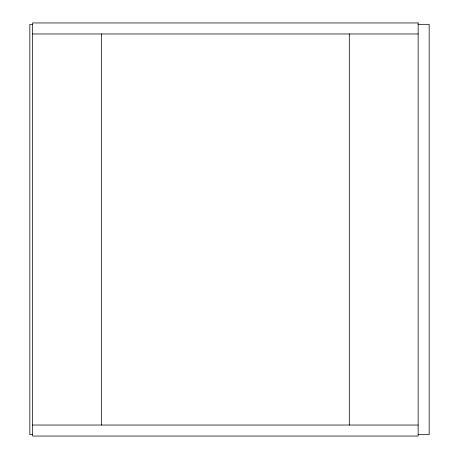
<?xml version="1.0" encoding="UTF-8"?>
<svg xmlns="http://www.w3.org/2000/svg" width="459" height="459" viewBox="0 0 459 459"><rect width="100%" height="100%" fill="white"/><g stroke="black" fill="none" stroke-linecap="round" stroke-linejoin="round"><path stroke-width="0.69" d="M32.589 24.327L29.835 24.327L29.835 434.673L32.589 434.673M418.149 24.327L429.165 24.327L429.165 434.673L418.149 434.673M32.589 33.966L418.149 33.966M32.589 425.034L418.149 425.034M349.299 33.966L349.299 425.034M101.439 33.966L101.439 425.034M418.149 22.95L32.589 22.95L32.589 436.05L418.149 436.05L418.149 22.95"/></g></svg>
